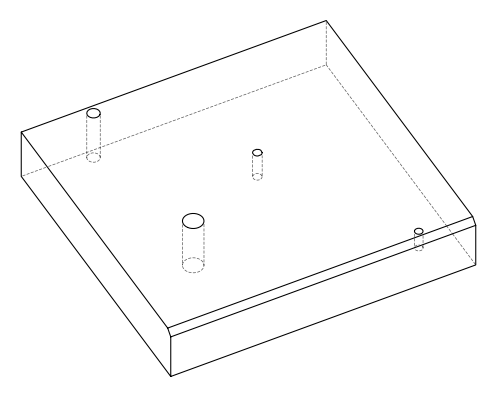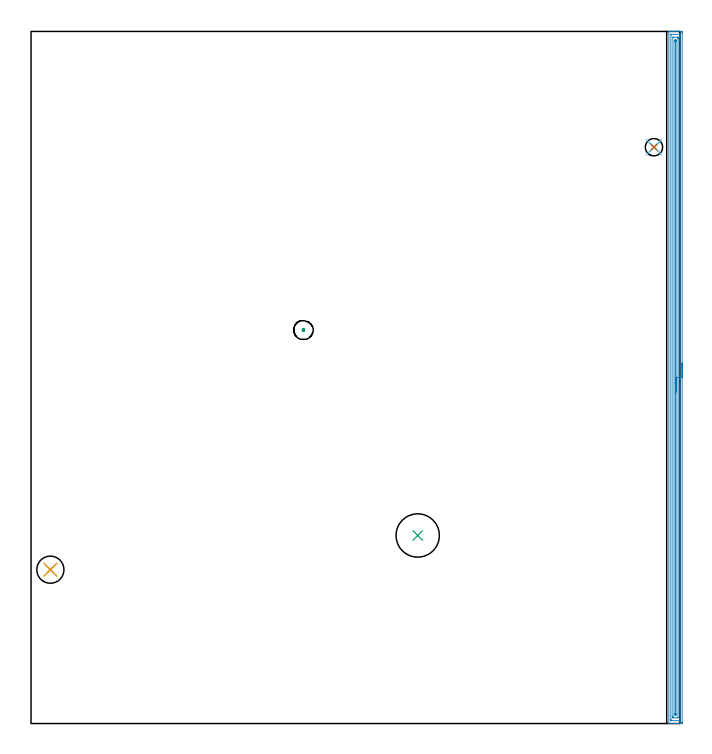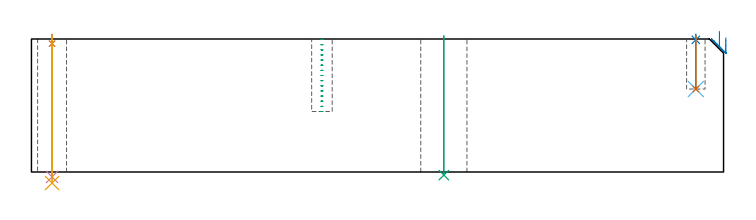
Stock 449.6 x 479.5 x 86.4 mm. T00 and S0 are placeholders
(PLAN: 9 operations, 7 tool changes, 17.4 min)
(1 SPOT_DRILL | STEP1HOLE_1 | NXT0321_9005460120000 | 0.05 min | 182 mm3)
(2 SPOT_DRILL_1 | STEP1POCKET | NXT0321_9005460120000 | 0.03 min | 1 mm3)
(3 INDEXABLE_INSERT_DRILL_THROUGH_HOLE_FROM_SOLID | STEP1HOLE | NXT0302_031 | 0.36 min | 61018 mm3)
(4 DRILL_THROUGH_HOLE_INTO_CENTER | STEP1HOLE_1 | NXT0301_065 | 0.37 min | 5819 mm3)
(5 DRILL_TO_ENLARGE_THROUGH_HOLE | STEP1HOLE_1 | UGT0301_256 | 0.38 min | 17934 mm3)
(6 DRILL_BLIND_HOLE_INTO_CENTER | STEP1POCKET | UGT0301_198 | 0.14 min | 1501 mm3)
(7 DRILL_TO_ENLARGE_BLIND_HOLE | STEP1POCKET | UGT0301_373 | 0.14 min | 2155 mm3)
(8 AREA_MILL | FG_CHAMFER_SURFACE | UGT0205_001 | 15.53 min | 20290 mm3)
(9 MILL_BLIND_HOLE_FROM_SOLID_MATERIAL | STEP1POCKET_1 | UGT0201_129 | Spiral | 0.41 min | 6533 mm3)
(TOOL NXT0321_9005460120000 | NC Spot Drill, 142deg, 12mm, Carbide, Uncoated | D12 PA142 FL30 Z2)
(TOOL NXT0302_031 | Index. Insert Drill 30mm [880-D3000L32-05] | D30 PA176 FL150 Z2)
(TOOL NXT0301_065 | Carbide Drill 9.4mm [860.1-0940-075A1-MM 2214] | D9.4 PA140 FL98 Z2)
(TOOL UGT0301_256 | Twist Drill 18.8 mm | D18.8 PA118 FL135 Z2)
(TOOL UGT0301_198 | Twist Drill 7.9 mm | D7.9 PA118 FL73 Z2)
(TOOL UGT0301_373 | Twist Drill Flat Bottom 12 mm | D12 PA180 FL101 Z2)
(TOOL UGT0205_001 | Chamfer Mill 20 x 3 x 45 deg. | D20 FL50 Z2)
(TOOL UGT0201_129 | Carbide End Mill 11.9 | D11.9 FL15 Z4)
(OP 1 SPOT_DRILL)
G17 G21 G94 G90
T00 M6
G54
G17 G0 G90 X13.4 Y106.6 S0 M3
G43 Z96.4 H0
G94 G81 G98 Z83.4 F250. R89.4
G80
M5
M2
(OP 2 SPOT_DRILL_1)
G17 G21 G94 G90
T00 M6
G54
G17 G0 G90 X431.6 Y399.3 S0 M3
G43 Z96.4 H0
G94 G81 G98 Z85.875 F250. R89.4
G80
M5
M2
(OP 3 INDEXABLE_INSERT_DRILL_THROUGH_HOLE_FROM_SOLID)
G17 G21 G94 G90
T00 M6
G54
G17 G0 G90 X267.9 Y130.3 S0 M3
G43 Z96.4 H1
G94 G81 G98 Z-2.024 F250. R88.4
G80
M5
M2
(OP 4 DRILL_THROUGH_HOLE_INTO_CENTER)
G17 G21 G94 G90
T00 M6
G54
G17 G0 G90 X13.4 Y106.6 S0 M3
G43 Z96.4 H1
G94 G73 G98 Z-3.211 F250. Q8.961 R88.4
G80
M5
M2
(OP 5 DRILL_TO_ENLARGE_THROUGH_HOLE)
G17 G21 G94 G90
T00 M6
G54
G17 G0 G90 X13.4 Y106.6 S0 M3
G43 Z96.4 H0
G94 G73 G98 Z-7.148 F250. Q18.71 R88.4
G80
M5
M2
(OP 6 DRILL_BLIND_HOLE_INTO_CENTER)
G17 G21 G94 G90
T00 M6
G54
G17 G0 G90 X431.6 Y399.3 S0 M3
G43 Z96.4 H0
G94 G81 G98 Z53.9 F250. R88.4
G80
M5
M2
(OP 7 DRILL_TO_ENLARGE_BLIND_HOLE)
G17 G21 G94 G90
T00 M6
G54
G17 G0 G90 X431.6 Y399.3 S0 M3
G43 Z96.4 H0
G94 G73 G98 Z53.9 F250. Q10.833 R88.4
G80
M5
M2
(OP 8 AREA_MILL)
G17 G21 G94 G90
T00 M6
G54
G17 G0 G90 X451.1 Y249.75 S1061 M3
G43 Z96.4 H0
Z87.2
G94 G1 Y249.712 Z86.328 F250.
Y249.598 Z85.463
Y249.409 Z84.612
Y249.147 Z83.78
Y248.813 Z82.974
Y248.41 Z82.2
Y247.942 Z81.464
Y247.41 Z80.772
Y246.821 Z80.129
Y246.178 Z79.54
Y245.486 Z79.008
Y244.75 Z78.54
Y243.976 Z78.137
Y243.17 Z77.803
Y242.338 Z77.541
Y241.486 Z77.352
Y240.622 Z77.238
Y239.75 Z77.2
Y0.929
X451.099 Y0.626 Z77.201
X451.094 Y0.041 Z77.204
X451.092 Y0.007 Z77.206
X450.511 Y0.003 Z77.787
X449.887 Y0. Z78.411
X445.163 Z83.132
X443.738 Z84.559
X443.381 Z84.915
X442.372 Z85.928
X441.955 Y0.007 Z86.336
X441.903 Y0.01 Z86.388
X441.9 Y0.179 Z86.4
Y479.321
X441.903 Y479.49 Z86.388
X441.955 Y479.493 Z86.336
X442.372 Y479.5 Z85.928
X442.666 Z85.633
X443.381 Z84.915
X444.629 Z83.668
X446.054 Z82.241
X449.887 Z78.41
X450.511 Y479.497 Z77.787
X451.092 Y479.492 Z77.206
X451.094 Y479.459 Z77.204
X451.099 Y478.874 Z77.201
X451.1 Y478.283 Z77.2
Y239.75
X449.686 Z78.614
Y2.281
X449.684 Y2.148 Z78.616
X449.681 Y2.06 Z78.619
X449.677 Y2.008 Z78.623
X449.67 Y2.007 Z78.63
X449.62 Y2.004 Z78.68
X449.141 Y2. Z79.159
X443.792 Y2.001 Z84.508
X443.381 Y2.008 Z84.919
X443.328 Y2.01 Z84.972
X443.32 Y2.215 Z84.98
X443.316 Y2.347 Z84.984
X443.315 Y2.414 Z84.985
X443.314 Y2.48 Z84.986
X443.315 Y477.219 Z84.985
X443.316 Y477.352 Z84.984
X443.32 Y477.44 Z84.98
X443.323 Y477.492 Z84.977
X443.33 Y477.493 Z84.97
X443.381 Y477.496 Z84.919
X443.86 Y477.5 Z84.44
X449.208 Y477.499 Z79.092
X449.62 Y477.492 Z78.68
X449.672 Y477.49 Z78.628
X449.68 Y477.285 Z78.62
X449.684 Y477.153 Z78.616
X449.685 Y477.086 Z78.615
X449.686 Y477.02 Z78.614
Y239.75
X448.272 Z80.028
Y4.202
X448.271 Y4.093 Z80.029
X448.268 Y4.039 Z80.032
X448.266 Y4.019 Z80.034
X448.238 Y4.01 Z80.062
X448.037 Y4.001 Z80.263
X445.163 Y4. Z83.137
X444.962 Y4.002 Z83.338
X444.828 Y4.006 Z83.472
X444.735 Y4.013 Z83.565
X444.732 Y4.057 Z83.568
X444.73 Y4.202 Z83.57
X444.729 Y4.638 Z83.571
X444.728 Y5.096 Z83.572
X444.729 Y475.298 Z83.571
Y475.407
X444.732 Y475.461 Z83.568
X444.735 Y475.481 Z83.565
X444.762 Y475.49 Z83.538
X444.963 Y475.499 Z83.337
X447.837 Y475.5 Z80.463
X448.038 Y475.498 Z80.262
X448.172 Y475.493 Z80.128
X448.265 Y475.487 Z80.035
X448.268 Y475.443 Z80.032
X448.27 Y475.298 Z80.03
X448.272 Y474.862 Z80.029
Y474.404 Z80.028
Y239.75
X446.857 Z81.443
Y6.883
X446.856 Y6.167 Z81.444
X446.855 Y6.08 Z81.445
X446.851 Y6.029 Z81.449
X446.848 Y6.01 Z81.452
X446.826 Y6.008 Z81.474
X446.718 Y6.004 Z81.582
X446.5 Y6.001 Z81.8
X446.282 Y6.004 Z82.018
X446.174 Y6.008 Z82.126
X446.152 Y6.01 Z82.148
X446.15 Y6.029 Z82.15
X446.147 Y6.078 Z82.153
X446.143 Y6.795 Z82.157
Y6.883
Y472.617
X446.144 Y473.333 Z82.156
X446.145 Y473.419 Z82.155
X446.149 Y473.471 Z82.151
X446.152 Y473.49 Z82.148
X446.174 Y473.492 Z82.126
X446.282 Y473.496 Z82.018
X446.5 Y473.498 Z81.8
X446.718 Y473.496 Z81.582
X446.826 Y473.492 Z81.474
X446.848 Y473.49 Z81.452
X446.85 Y473.471 Z81.45
X446.853 Y473.422 Z81.447
X446.857 Y472.705 Z81.443
Y472.617
Y239.75
Y238.878 Z81.481
Y238.014 Z81.595
Y237.162 Z81.783
Y236.33 Z82.046
Y235.524 Z82.38
Y234.75 Z82.782
Y234.014 Z83.251
Y233.322 Z83.782
Y232.679 Z84.372
Y232.09 Z85.015
Y231.558 Z85.707
Y231.09 Z86.443
Y230.687 Z87.216
Y230.353 Z88.022
Y230.091 Z88.854
Y229.902 Z89.706
Y229.788 Z90.571
Y229.75 Z91.443
G0 Z96.4
M5
M2
(OP 9 MILL_BLIND_HOLE_FROM_SOLID_MATERIAL)
G17 G21 G94 G90
T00 M6
G54
G17 G0 G90 X188.7 Y272.6 S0 M3
G43 Z96.4 H0
Z86.06
G94 G3 X189.05 Y272.95 R0.35 F250.
X188.7 Y273.3 R0.35
X188. Y272.6 R0.7
X188.7 Y273.3 R-0.7
X188.35 Y272.95 R0.35
X188.7 Y272.6 R0.35
G0 Z82.72
G3 X189.05 Y272.95 R0.35
X188.7 Y273.3 R0.35
X188. Y272.6 R0.7
X188.7 Y273.3 R-0.7
X188.35 Y272.95 R0.35
X188.7 Y272.6 R0.35
G0 Z79.38
G3 X189.05 Y272.95 R0.35
X188.7 Y273.3 R0.35
X188. Y272.6 R0.7
X188.7 Y273.3 R-0.7
X188.35 Y272.95 R0.35
X188.7 Y272.6 R0.35
G0 Z76.04
G3 X189.05 Y272.95 R0.35
X188.7 Y273.3 R0.35
X188. Y272.6 R0.7
X188.7 Y273.3 R-0.7
X188.35 Y272.95 R0.35
X188.7 Y272.6 R0.35
G0 Z72.7
G3 X189.05 Y272.95 R0.35
X188.7 Y273.3 R0.35
X188. Y272.6 R0.7
X188.7 Y273.3 R-0.7
X188.35 Y272.95 R0.35
X188.7 Y272.6 R0.35
G0 Z69.36
G3 X189.05 Y272.95 R0.35
X188.7 Y273.3 R0.35
X188. Y272.6 R0.7
X188.7 Y273.3 R-0.7
X188.35 Y272.95 R0.35
X188.7 Y272.6 R0.35
G0 Z66.02
G3 X189.05 Y272.95 R0.35
X188.7 Y273.3 R0.35
X188. Y272.6 R0.7
X188.7 Y273.3 R-0.7
X188.35 Y272.95 R0.35
X188.7 Y272.6 R0.35
G0 Z62.68
G3 X189.05 Y272.95 R0.35
X188.7 Y273.3 R0.35
X188. Y272.6 R0.7
X188.7 Y273.3 R-0.7
X188.35 Y272.95 R0.35
X188.7 Y272.6 R0.35
G0 Z59.34
G3 X189.05 Y272.95 R0.35
X188.7 Y273.3 R0.35
X188. Y272.6 R0.7
X188.7 Y273.3 R-0.7
X188.35 Y272.95 R0.35
X188.7 Y272.6 R0.35
G0 Z56.
G3 X189.05 Y272.95 R0.35
X188.7 Y273.3 R0.35
X188. Y272.6 R0.7
X188.7 Y273.3 R-0.7
X188.35 Y272.95 R0.35
X188.7 Y272.6 R0.35
G0 Z52.66
G3 X189.05 Y272.95 R0.35
X188.7 Y273.3 R0.35
X188. Y272.6 R0.7
X188.7 Y273.3 R-0.7
X188.35 Y272.95 R0.35
X188.7 Y272.6 R0.35
G0 Z49.32
G3 X189.05 Y272.95 R0.35
X188.7 Y273.3 R0.35
X188. Y272.6 R0.7
X188.7 Y273.3 R-0.7
X188.35 Y272.95 R0.35
X188.7 Y272.6 R0.35
G0 Z45.98
G3 X189.05 Y272.95 R0.35
X188.7 Y273.3 R0.35
X188. Y272.6 R0.7
X188.7 Y273.3 R-0.7
X188.35 Y272.95 R0.35
X188.7 Y272.6 R0.35
G0 Z42.64
G3 X189.05 Y272.95 R0.35
X188.7 Y273.3 R0.35
X188. Y272.6 R0.7
X188.7 Y273.3 R-0.7
X188.35 Y272.95 R0.35
X188.7 Y272.6 R0.35
G0 Z39.3
G3 X189.05 Y272.95 R0.35
X188.7 Y273.3 R0.35
X188. Y272.6 R0.7
X188.7 Y273.3 R-0.7
X188.35 Y272.95 R0.35
X188.7 Y272.6 R0.35
G0 Z96.4
M5
M2
